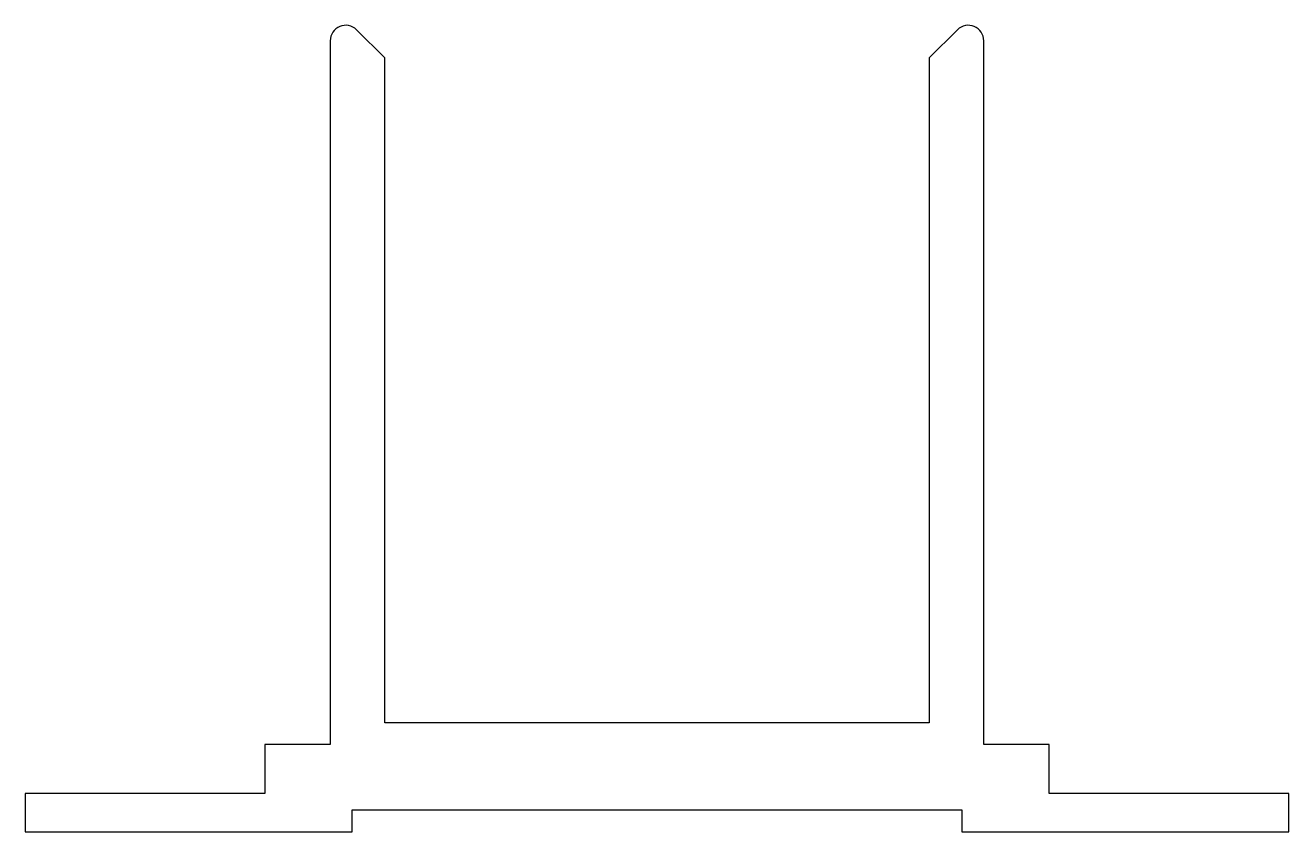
# Model space of a CAD drawing. Extents: x 373.8 to 431.8, y -68 to -31.
import ezdxf

# ---------------------------------------------------------------- set-up
doc = ezdxf.new("R2010")
doc.units = 0
doc.layers.add('ANA', color=220, linetype='CONTINUOUS')

msp = doc.modelspace()

# ---------------------------------------------------------------- linework, layer by layer
at = {"layer": 'ANA', "color": 0}
msp.add_lwpolyline([(416.833, -66.979), (416.833, -67.979), (431.833, -67.979), (431.833, -66.229), (420.833, -66.229), (420.833, -63.979), (417.833, -63.979), (417.833, -31.686, 0.668179), (416.626, -31.186), (415.333, -32.479), (415.333, -62.979), (390.333, -62.979), (390.333, -32.479), (389.04, -31.186, 0.668179), (387.833, -31.686), (387.833, -63.979), (384.833, -63.979), (384.833, -66.229), (373.833, -66.229), (373.833, -67.979), (388.833, -67.979), (388.833, -66.979)], format="xyb", close=True, dxfattribs=at)

doc.saveas('drawing.dxf')
